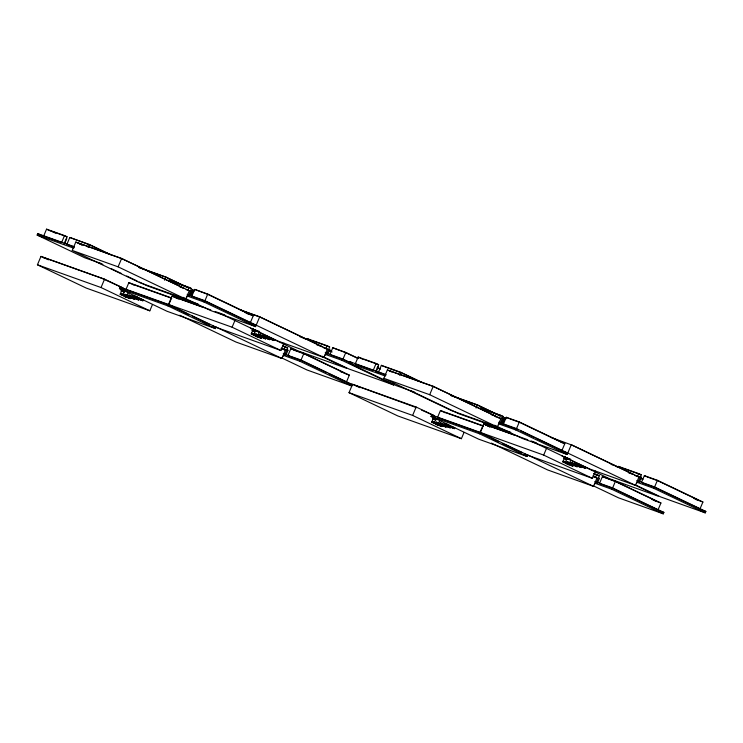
<?xml version="1.0" encoding="UTF-8"?>
<svg xmlns="http://www.w3.org/2000/svg" width="743" height="743" viewBox="0 0 743 743"><rect width="100%" height="100%" fill="white"/><g stroke="black" fill="none" stroke-linecap="round" stroke-linejoin="round"><path stroke-width="1.11" d="M101.921 263.802L84.739 257.784L37.15 235.076L37.754 233.646L74.365 246.741M64.53 235.587L46.568 229.16L43.633 236.107L61.595 242.534L64.53 235.587L67.065 236.794L64.13 243.741M152.473 304.528L149.817 310.815L86.216 288.061L37.429 264.787L40.967 256.4L104.568 279.154L122.864 287.885L120.162 294.284L126.254 297.191M64.288 244.484L66.796 238.531M110.939 254.775L89.327 244.456L69.786 237.472L66.861 244.419L74.449 247.131M72.247 250.437L75.795 242.051L121.638 258.462L189.307 290.745L185.769 299.123L139.916 282.721L72.247 250.437L118.1 266.839L185.769 299.123M88.064 247.438L89.327 244.456M37.429 264.787L101.029 287.532L104.568 279.154M118.1 266.839L121.638 258.462M212.851 326.019L216.083 327.171L215.479 328.601L167.026 311.271L119.437 288.563L120.041 287.132L232.095 327.217L280.882 350.492L283.975 343.164M122.771 294.72L124.573 290.448M171.614 297.943L128.855 282.646L125.92 289.594L168.68 304.89L173.658 307.268M120.162 294.284L124.1 295.686L124.703 294.256L138.672 299.977L138.941 299.355L132.839 296.448M126.988 295.473L128.167 292.658M124.555 295.435L120.496 293.494L128.363 296.308L128.901 295.036L142.879 300.766L143.232 299.912L133.201 295.603L132.579 297.07M124.285 296.485L130.192 298.602L130.527 297.813L124.434 294.906M128.558 297.107L134.464 299.215L134.743 298.565L128.641 295.658M136.777 297.85L137.139 297.005L133.201 295.603M164.491 280.157L165.819 277.018L187.162 287.197M119.437 288.563L167.89 305.893L172.032 296.086L210.845 309.97M168.68 304.89L171.196 298.937M187.775 290.355L189.028 287.383L191.564 288.59L188.629 295.538M187.041 296.921L187.394 296.076L204.028 302.029L255.583 326.623L259.725 316.815L327.394 349.099L323.855 357.485L278.003 341.083L219.705 313.267M189.781 295.844L191.88 290.885L190.292 290.318M189.79 296.271L192.493 289.881L193.626 290.281L191.369 295.612M194.694 289.408L191.759 296.355L204.817 301.026L250.307 322.731L253.242 315.784L207.752 294.079L194.694 289.408L207.901 294.432L248.329 313.722L245.236 312.617M204.028 302.029L204.631 300.599L346.544 368.287L298.092 350.947L250.502 328.248L259.121 331.322M204.817 301.026L207.752 294.079M232.095 327.217L235.187 319.88M257.654 336.087L257.319 336.876L251.227 333.96L253.53 328.499M253.837 334.396L255.638 330.133M251.227 333.96L255.165 335.372L255.768 333.932L269.737 339.662L270.359 338.186L274.297 339.597L273.944 340.443L268.037 338.334M258.053 335.149L259.632 331.406M254.608 334.629L251.561 333.18L259.428 335.994L259.966 334.721L273.944 340.443M255.351 336.17L261.257 338.279L261.87 336.839L269.737 339.662M263.644 336.746L264.267 335.279L268.204 336.69L267.842 337.536M255.499 334.582L265.53 338.901L266.068 337.628M283.882 349.693L285.145 346.721L287.671 347.919L284.736 354.866M179.806 315.236L236.023 342.059L281.876 358.46L285.414 350.083L281.253 348.096M283.148 356.259L283.501 355.414L300.135 361.358L351.69 385.961L352.293 384.53L300.739 359.928L283.287 353.687M285.888 355.182L287.987 350.213L285.962 349.247M328.833 373.683L346.414 382.069L349.349 375.122L303.859 353.408L290.801 348.746L287.866 355.683L299.838 359.965M300.135 361.358L300.739 359.928M303.859 353.408L300.924 360.355L326.771 372.689M325.861 348.718L327.115 345.736L329.641 346.944L326.706 353.891M325.118 355.284L325.471 354.439L342.105 360.383L393.66 384.985L394.264 383.555M327.867 354.207L329.966 349.238M329.836 354.708L332.771 347.761L345.829 352.433L358.237 358.358M342.105 360.383L342.718 358.953L349.934 362.398M330.932 355.098L342.894 359.38L345.829 352.433M414.622 392.202L396.325 385.654L348.736 362.955L349.34 361.516L385.942 374.621M376.116 363.466L358.154 357.039L355.219 363.986L373.181 370.413L376.116 363.466L378.642 364.674L375.707 371.621L378.865 372.745M464.05 432.407L461.394 438.686L397.802 415.941L349.015 392.657L352.553 384.28L416.154 407.034L434.451 415.764L431.748 422.154L437.841 425.07L438.175 424.281M375.865 372.364L378.382 366.41M422.516 382.645L400.904 372.336L381.373 365.342L378.438 372.289L386.035 375.011M383.834 378.308L387.372 369.93L433.225 386.332L500.893 418.625L497.355 427.002L451.503 410.6L383.834 378.308L429.686 394.709L497.355 427.002M399.65 375.308L400.904 372.336M349.015 392.657L412.616 415.411L416.154 407.034M429.686 394.709L433.225 386.332M524.437 453.889L527.669 455.05L527.066 456.481L478.613 439.141L431.024 416.442L431.627 415.003L543.672 455.087L592.459 478.371L595.561 471.034M434.358 422.591L436.16 418.328M480.684 431.776L483.191 425.823L440.441 410.526L437.506 417.473L480.266 432.77L498.172 441.314L495.795 440.46M431.748 422.154L435.677 423.566L436.29 422.126L450.258 427.857L450.88 426.38L454.818 427.792L454.456 428.637L448.558 426.528M438.565 423.343L439.754 420.538M436.141 423.306L432.073 421.374L439.949 424.188L440.488 422.916L454.456 428.637M435.872 424.364L441.779 426.473L442.113 425.683L436.011 422.776M444.165 424.94L444.778 423.473L448.716 424.885L448.363 425.73M440.144 424.987L446.051 427.095L446.589 425.823L440.488 422.916M476.077 408.037L477.405 404.889L498.748 415.077M431.024 416.442L479.476 433.773L483.619 423.965L527.818 439.772M499.361 418.235L500.615 415.263L503.141 416.47L500.215 423.408M498.618 424.801L498.98 423.956L515.614 429.9L567.16 454.502L571.311 444.695L638.971 476.978L635.432 485.355L589.58 468.954L532.322 441.639M501.367 423.724L503.466 418.755L501.432 417.789M501.376 424.151L504.07 417.752L505.203 418.16L502.5 424.559M536.037 438.277L561.884 450.611L564.819 443.664L519.329 421.95L506.271 417.287L503.345 424.225L518.465 429.891M515.614 429.9L516.218 428.47L658.131 496.157L609.678 478.826L562.089 456.118L570.698 459.202M516.394 428.897L519.329 421.95M543.672 455.087L546.774 447.76M569.24 463.957L568.906 464.746L562.813 461.84L565.117 456.378M565.423 462.276L567.225 458.013M562.813 461.84L566.742 463.251L567.355 461.812L581.323 467.533L581.945 466.065L575.844 463.158L575.231 464.626M569.63 463.028L570.819 460.223M566.194 462.508L563.138 461.05L571.014 463.864L571.553 462.592L585.521 468.322L585.883 467.477L582.93 466.418M566.937 464.041L572.844 466.158L573.447 464.719L581.323 467.533M567.076 462.462L577.116 466.78L577.655 465.499M579.429 465.415L579.781 464.561L575.844 463.158M595.468 477.573L596.722 474.591L599.257 475.799L596.323 482.746M491.392 443.107L547.61 469.929L593.462 486.331L597 477.953L592.84 475.966M594.725 484.13L595.087 483.284L611.721 489.238L663.267 513.84L663.88 512.41L612.325 487.807L594.864 481.566M597.474 483.052L599.573 478.093M602.387 476.616L599.452 483.563L612.501 488.235L658.001 509.939L660.926 502.992L615.436 481.288L602.387 476.616L615.594 481.64M611.721 489.238L612.325 487.807M612.501 488.235L615.436 481.288M637.438 476.597L638.701 473.616L641.228 474.823L638.293 481.77M636.705 483.154L637.057 482.309L653.691 488.262L705.246 512.865L705.85 511.425L654.295 486.832L636.844 480.591M639.444 482.077L641.543 477.117L639.964 476.551M641.423 482.588L644.357 475.641L657.416 480.312L702.906 502.017L699.971 508.964M653.691 488.262L654.295 486.832M657.416 480.312L654.481 487.259L698.94 508.472M51.471 231.222L67.065 236.794M138.876 267.378L165.819 277.018M138.792 267.489L165.893 277.185L187.05 287.281M189.028 287.383L168.717 280.111L172.878 282.099M191.564 288.59L173.63 282.173L176.667 283.622M37.15 235.076L73.761 248.171M179.704 286.807L183.985 288.34L121.713 258.629L78.126 243.035L82.278 245.014M186.084 289.594L189.307 290.745M240.1 309.794L259.725 316.815M241.308 310.37L259.799 316.982L322.072 346.702L316.713 344.78M246.927 313.527L253.242 315.784M187.18 294.349L204.631 300.599M327.115 345.736L306.803 338.474L313.035 341.446M312.766 340.907L329.641 346.944M344.91 352.414L332.771 347.761M364.098 359.473L378.642 364.674M384.976 366.94L401.062 372.689L419.136 381.317M299.466 336.477L305.661 339.049M389.713 370.915L433.299 386.499L495.572 416.219L491.29 414.687M323.094 347.566L327.394 349.099M198.13 304.045L147.467 285.925L139.164 281.959M250.735 323.242L256.186 325.193M450.453 395.248L477.405 404.889M450.379 395.369L477.48 405.065L498.637 415.161M215.154 311.512L224.85 314.976M174.373 297.061L203.638 307.537M255.583 326.623L210.854 310.63L183.019 297.339M500.615 415.263L480.303 407.991L487.575 411.464M325.258 352.711L342.718 358.953M485.207 410.052L503.141 416.47M509.874 418.876L519.487 422.312L559.916 441.602M133.768 284.708L171.763 298.305M348.736 362.955L385.338 376.051M501.878 418.188L503.466 418.755M495.516 416.702L500.893 418.625M252.183 330.44L255.434 331.601M252.081 330.542L255.313 331.703M551.687 437.673L571.376 444.862L633.658 474.573L628.299 472.659M560.612 442.159L564.819 443.664M498.757 422.228L516.218 428.47M122.864 287.885L101.837 278.319L43.308 257.384L48.462 259.836M393.66 384.985L348.941 368.983L322.128 356.194M282.999 345.95L285.145 346.721M282.396 346.034L287.671 347.919M293.327 349.944L302.94 353.389M638.701 473.616L618.38 466.353L624.622 469.325M641.228 474.823L623.293 468.406L625.318 469.372M646.884 476.848L656.496 480.284M611.052 464.356L614.257 465.499M185.007 312.868L186.586 313.435M286.399 349.647L287.987 350.213M121.118 290.754L124.369 291.915M121.016 290.866L124.248 292.018M281.114 348.541L285.414 350.083M634.68 475.446L638.971 476.978M136.972 298.649L142.879 300.766M510.794 432.305L459.053 413.805L410.266 390.521M340.313 371.584L344.446 373.06L304.008 353.77M562.312 451.122L566.677 452.682M280.882 350.492L217.281 327.747L168.494 304.463M345.142 373.608L349.349 375.122M693.869 498.488L698.002 499.965L657.564 480.665M131.79 297.516L138.672 299.977M695.541 499.38L702.906 502.017M531.05 440.924L536.437 442.856M514.137 435.017L485.95 424.94L490.092 426.919M567.16 454.502L522.44 438.5L494.597 425.219M642.509 482.978L653.394 486.869M446.432 412.969L483.349 426.176M563.761 458.31L567.02 459.48M564.745 458.812L566.9 459.583M354.894 385.255L416.433 407.638M346.842 382.58L352.293 384.53M579.614 466.205L585.521 468.322M699.302 509.085L705.85 511.425M351.69 385.961L306.961 369.958L281.188 357.662M434.451 415.764L421.457 410.034M705.246 512.865L660.518 496.863L634.745 484.566M593.518 473.449L596.722 474.591M593.982 473.913L599.257 475.799M502.352 443.497L521.79 452.58L519.673 451.828M432.695 418.634L435.955 419.795M432.602 418.736L435.835 419.897M593.778 476.802L597 477.953M651.89 499.463L656.023 500.94L616.625 482.142M592.459 478.371L528.867 455.617L480.08 432.342M654.62 500.736L660.926 502.992M443.367 425.386L450.258 427.857M658.419 510.45L663.88 512.41M663.267 513.84L618.548 497.838L592.765 485.541M644.357 475.641L646.048 476.449M615.26 465.982L617.247 466.929M640.912 478.223L642.89 479.161M640.661 478.39L642.704 479.365M506.271 417.287L508.806 418.495M504.07 417.752L506.159 418.746M520.537 430.875L533.976 437.283M381.373 365.342L383.899 366.55M387.372 369.93L391.542 371.918M358.154 357.039L363.113 359.408M377.249 367.423L380.267 368.862M345.978 352.795L358.107 358.581M378.076 368.101L380.156 369.104M575.491 464.004L581.583 466.91M571.553 462.592L576.633 465.016M571.293 463.214L577.385 466.13M567.355 461.812L571.413 463.753M571.014 463.864L577.116 466.78M566.742 463.251L572.844 466.158M328.332 349.869L331.313 351.29M483.619 423.965L489.878 426.946M329.084 350.51L332.149 351.968M349.34 361.516L352.442 363.002M342.894 359.38L349.099 362.343M192.493 289.881L194.573 290.875M440.441 410.526L445.401 412.894M108.562 253.92L89.476 244.819L69.786 237.472M527.874 455.041L593.462 486.331M492.72 438.992L498.674 441.834M505.639 445.159L515.856 450.035M479.476 433.773L527.066 456.481M75.795 242.051L82.036 245.032M52.493 231.705L55.558 233.172M46.568 229.16L51.527 231.528M264.267 335.279L269.347 337.703M431.627 415.003L435.76 416.981M290.801 348.746L292.482 349.544M263.904 336.124L270.006 339.031M259.966 334.721L263.022 336.17M444.778 423.473L449.868 425.897M259.706 335.344L265.808 338.251M255.768 333.932L258.815 335.39M259.428 335.994L265.53 338.901M444.425 424.318L450.518 427.234M440.227 423.538L446.32 426.445M255.165 335.372L261.257 338.279M172.032 296.086L178.515 299.039M436.29 422.126L440.358 424.067M439.949 424.188L446.051 427.095M98.689 262.641L102.84 264.629M111.144 268.585L121.518 273.545M126.709 276.015L137.093 280.975M37.754 233.646L42.927 236.116M435.677 423.566L441.779 426.473M352.553 384.28L360.039 387.716M412.616 415.411L461.394 438.686M128.855 282.646L133.814 285.015M216.297 327.161L281.876 358.46M175.645 308.215L185.592 312.961M192.353 316.184L209.21 324.236M168.828 305.252L174.986 308.187M184.208 312.589L189.01 314.874M203.257 321.673L205.3 322.648M167.89 305.893L215.479 328.601M120.041 287.132L125.214 289.603M128.901 295.036L135.003 297.943M124.703 294.256L130.805 297.163M128.363 296.308L134.464 299.215M124.1 295.686L130.192 298.602M40.967 256.4L45.119 258.388M101.029 287.532L149.817 310.815"/></g></svg>
